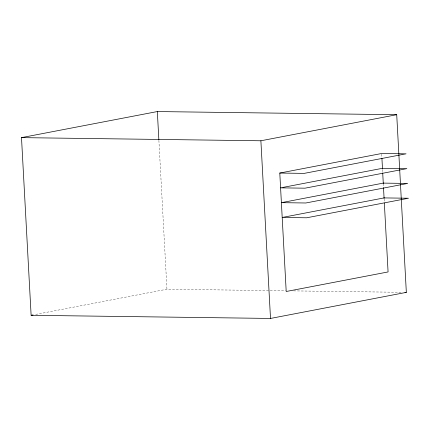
<?xml version="1.0" encoding="UTF-8"?>
<svg xmlns="http://www.w3.org/2000/svg" width="430" height="430" viewBox="0 0 430 430"><rect width="100%" height="100%" fill="white"/><g stroke="black" fill="none" stroke-linecap="round" stroke-linejoin="round"><path stroke-width="0.32" stroke-dasharray="2.15 1.61" d="M35.738 314.411L166.953 289.223L285.638 290.782M293.685 290.89L402.313 292.319M381.695 154.166L381.878 157.514M382.533 169.56L382.673 172.236M383.291 183.61L383.474 186.959M384.124 199.004L384.307 202.347M158.89 140.384L166.953 289.223"/><path stroke-width="0.64" d="M400.491 184.432L406.339 292.373L270.508 318.442L31.121 315.292L21.5 137.627L157.332 111.558L396.718 114.708L400.421 183.089M21.5 137.627L260.886 140.777L396.718 114.708M279.79 173.053L381.663 153.499L406.087 153.822L304.214 173.376L279.79 173.053L286.203 291.497L388.075 271.943L384.345 203.019M31.121 315.292L33.099 314.916M404.995 292.352L406.339 292.373M381.915 158.181L382.496 168.888M382.711 172.903L383.291 183.61M383.512 187.625L384.087 198.332M260.886 140.777L270.508 318.442M157.332 111.558L158.858 139.712M382.463 168.302L280.591 187.856L305.015 188.179L406.887 168.625L382.463 168.302M383.264 183.11L281.392 202.664L305.816 202.987L407.694 183.433L383.264 183.11M384.065 197.913L282.193 217.467L306.622 217.79L408.495 198.235L384.065 197.913"/></g></svg>
